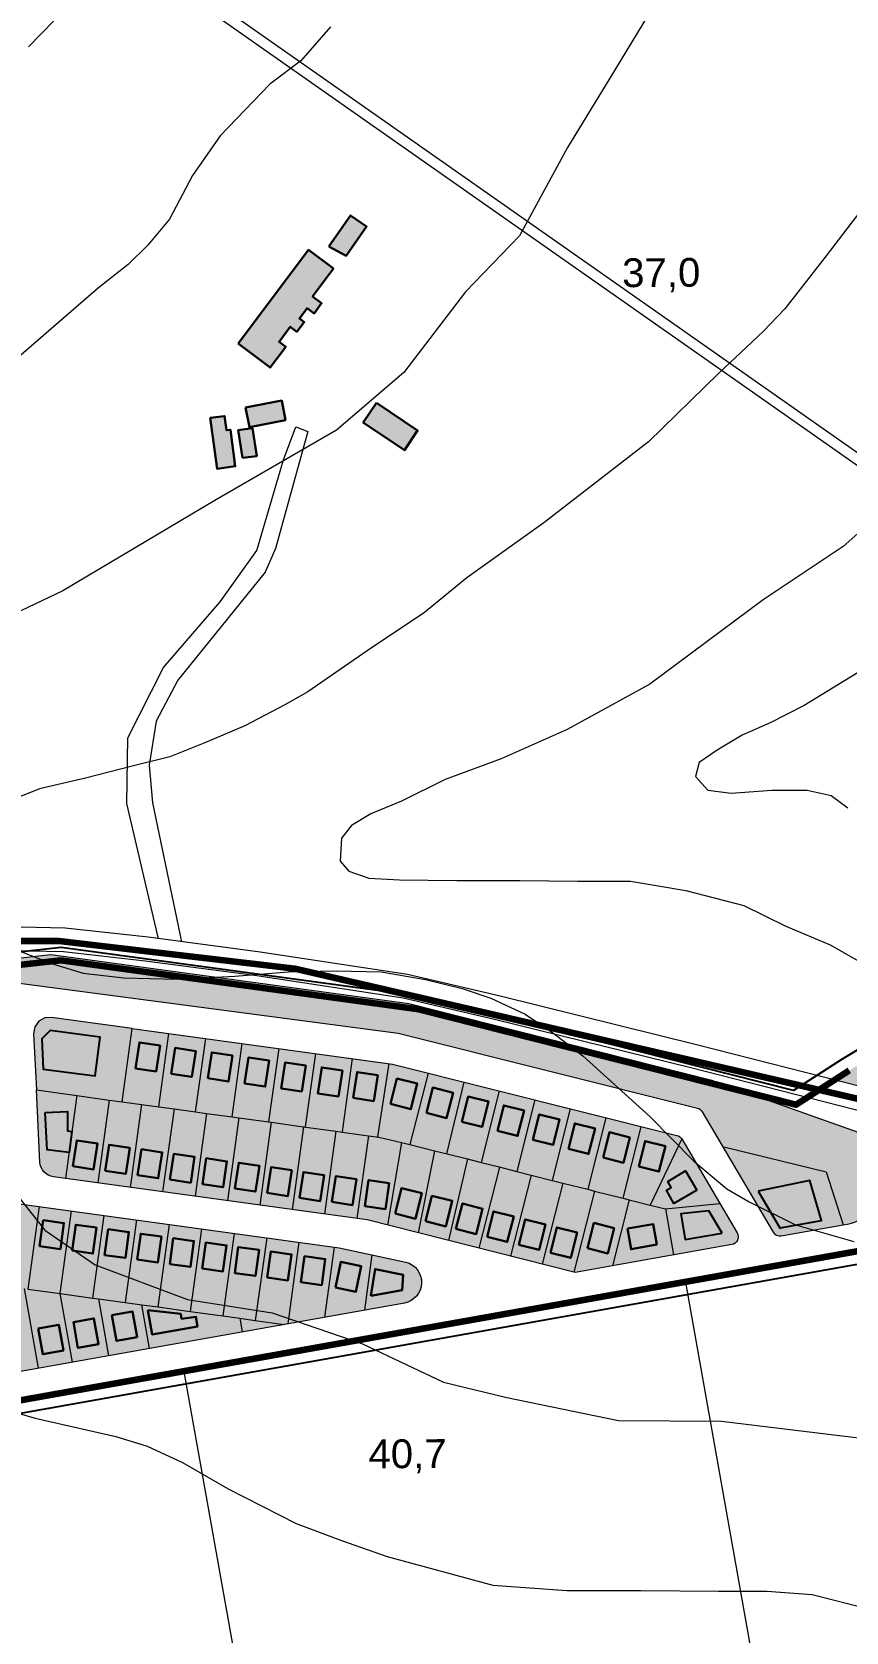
# Model space of a CAD drawing. Header units: metres. Extents: x 783184 to 1587399, y 282652 to 580595.
# Drawn here: x 786098 to 786409, y 289409 to 290021 of the extents above; entities that cross this region are included whole.
import ezdxf

# ---------------------------------------------------------------- set-up
doc = ezdxf.new("R2010")
doc.units = ezdxf.units.M
doc.header["$LTSCALE"] = 0.5
doc.linetypes.add('CACHE', pattern=[0.375, 0.25, -0.125])
for name, color, linetype in [('cladiri', 18, 'CONTINUOUS'), ('curbe  de nivelI', 7, 'CONTINUOUS'), ('drumuri extravilan', 7, 'CONTINUOUS'), ('institutii publice servicii', 20, 'CONTINUOUS'), ('Limita intravilan existent', 1, 'CONTINUOUS'), ('Limita intravilan propus', 5, 'CONTINUOUS'), ('locuinte si functiuni complementare', 51, 'CONTINUOUS'), ('proprietati extravilan', 7, 'CONTINUOUS'), ('spatii verzi', 90, 'CONTINUOUS'), ('strazi', 7, 'CONTINUOUS')]:
    doc.layers.add(name, color=color, linetype=linetype)
doc.layers.add('cote de nivel', color=1, linetype='CONTINUOUS', lineweight=211)
doc.layers.add('Limite proprietati', color=7, linetype='CONTINUOUS', lineweight=5)
doc.styles.add('arial', font='arial.ttf')

msp = doc.modelspace()

# ---------------------------------------------------------------- hatches: boundary and pattern name
at = {"layer": 'cladiri', "lineweight": 30}
h = msp.add_hatch(color=256, dxfattribs=at)
h.paths.add_polyline_path([(786173.98821, 289868.44395), (786172.50531, 289868.24475), (786171.77511, 289873.6808), (786166.29732, 289872.94499), (786168.90545, 289853.52864), (786175.86614, 289854.46365)])
h.paths.add_polyline_path([(786178.59391, 289857.66794), (786184.05214, 289858.39849), (786182.37789, 289869.11492), (786176.93829, 289868.26507)])
h.paths.add_polyline_path([(786179.79608, 289877.00583), (786181.22832, 289869.43535), (786195.04707, 289872.04968), (786193.61483, 289879.62016)])
h.paths.add_polyline_path([(786240.55706, 289860.61197), (786245.58193, 289868.1235), (786229.80327, 289878.6787), (786224.7784, 289871.16717)])
h.paths.add_polyline_path([(786176.97379, 289901.3696), (786189.16248, 289892.23276), (786195.1205, 289900.18085), (786192.57821, 289902.08659), (786196.86273, 289907.80222), (786199.41017, 289905.89263), (786202.20887, 289909.62615), (786200.37518, 289911.00071), (786203.29932, 289914.90156), (786205.95154, 289912.91342), (786208.85968, 289916.79293), (786205.38167, 289919.4001), (786213.37105, 289930.05807), (786203.8367, 289937.20517)])
h.paths.add_polyline_path([(786226.06421, 289946.1106), (786219.92941, 289950.42319), (786211.5701, 289938.53181), (786218.21962, 289934.95143)])
at = {"layer": 'cladiri', "linetype": 'ByBlock', "lineweight": 30}
h = msp.add_hatch(color=0, dxfattribs=at)
h.dxf.hatch_style = 1
h.paths.add_polyline_path([(786124.21091, 289636.18786), (786105.021, 289638.82108), (786101.84379, 289635.58278), (786102.41012, 289623.95608), (786122.33559, 289621.42496)])
h = msp.add_hatch(color=0, dxfattribs=at)
h.dxf.hatch_style = 1
h.paths.add_polyline_path([(786147.09215, 289632.99272), (786139.18209, 289634.18895), (786137.68679, 289624.30138), (786145.59685, 289623.10515)])
h = msp.add_hatch(color=0, dxfattribs=at)
h.dxf.hatch_style = 1
h.paths.add_polyline_path([(786160.72193, 289630.93149), (786152.81188, 289632.12773), (786151.31658, 289622.24015), (786159.22664, 289621.04392)])
h = msp.add_hatch(color=0, dxfattribs=at)
h.dxf.hatch_style = 1
h.paths.add_polyline_path([(786174.76003, 289629.17303), (786166.84997, 289630.36926), (786165.35468, 289620.48169), (786173.26474, 289619.28546)])
h = msp.add_hatch(color=0, dxfattribs=at)
h.dxf.hatch_style = 1
h.paths.add_polyline_path([(786188.77228, 289627.24371), (786180.86222, 289628.43994), (786179.36693, 289618.55237), (786187.27699, 289617.35614)])
h = msp.add_hatch(color=0, dxfattribs=at)
h.dxf.hatch_style = 1
h.paths.add_polyline_path([(786202.78743, 289625.33543), (786194.87737, 289626.53166), (786193.38208, 289616.64409), (786201.29214, 289615.44785)])
h = msp.add_hatch(color=0, dxfattribs=at)
h.dxf.hatch_style = 1
h.paths.add_polyline_path([(786216.80258, 289623.42714), (786208.89252, 289624.62338), (786207.39723, 289614.7358), (786215.30729, 289613.53957)])
h = msp.add_hatch(color=0, dxfattribs=at)
h.dxf.hatch_style = 1
h.paths.add_polyline_path([(786230.31105, 289621.67901), (786222.40099, 289622.87524), (786220.9057, 289612.98767), (786228.81576, 289611.79144)])
h = msp.add_hatch(color=0, dxfattribs=at)
h.dxf.hatch_style = 1
h.paths.add_polyline_path([(786245.42943, 289618.44578), (786237.67208, 289620.40115), (786235.22787, 289610.70446), (786242.98522, 289608.74909)])
h = msp.add_hatch(color=0, dxfattribs=at)
h.dxf.hatch_style = 1
h.paths.add_polyline_path([(786259.1006, 289614.99973), (786251.34324, 289616.9551), (786248.89903, 289607.25841), (786256.65638, 289605.30304)])
h = msp.add_hatch(color=0, dxfattribs=at)
h.dxf.hatch_style = 1
h.paths.add_polyline_path([(786272.67581, 289611.57788), (786264.91846, 289613.53324), (786262.47425, 289603.83655), (786270.2316, 289601.88118)])
at = {"layer": 'cladiri'}
for points in [[(786103.10996, 289607.40069), (786111.73978, 289607.82105), (786111.73978, 289600.38191), (786113.39036, 289600.15464), (786112.28831, 289592.15067), (786103.91314, 289593.09941)], [(786352.34004, 289577.68602), (786343.5395, 289572.65784), (786340.67298, 289577.67496), (786342.54668, 289578.7455), (786341.20732, 289581.08971), (786347.98317, 289585.08153)], [(786361.97168, 289561.33692), (786356.96402, 289569.8371), (786346.15749, 289568.64604), (786347.90624, 289558.8309)]]:
    msp.add_hatch(color=0, dxfattribs=at).paths.add_polyline_path(points)
at = {"layer": 'cladiri', "linetype": 'ByBlock', "lineweight": 30}
h = msp.add_hatch(color=0, dxfattribs=at)
h.dxf.hatch_style = 1
h.paths.add_polyline_path([(786286.25103, 289608.15602), (786278.49368, 289610.11139), (786276.04947, 289600.41469), (786283.80682, 289598.45932)])
h = msp.add_hatch(color=0, dxfattribs=at)
h.dxf.hatch_style = 1
h.paths.add_polyline_path([(786299.82625, 289604.73416), (786292.0689, 289606.68953), (786289.62469, 289596.99284), (786297.38204, 289595.03747)])
h = msp.add_hatch(color=0, dxfattribs=at)
h.dxf.hatch_style = 1
h.paths.add_polyline_path([(786313.40147, 289601.3123), (786305.64412, 289603.26767), (786303.19991, 289593.57098), (786310.95726, 289591.61561)])
h = msp.add_hatch(color=0, dxfattribs=at)
h.dxf.hatch_style = 1
h.paths.add_polyline_path([(786326.6894, 289597.91298), (786318.93204, 289599.86835), (786316.48783, 289590.17166), (786324.24519, 289588.21629)])
h = msp.add_hatch(color=0, dxfattribs=at)
h.dxf.hatch_style = 1
h.paths.add_polyline_path([(786123.14345, 289595.57126), (786115.23339, 289596.76749), (786113.7381, 289586.87992), (786121.64816, 289585.68368)])
h = msp.add_hatch(color=0, dxfattribs=at)
h.dxf.hatch_style = 1
h.paths.add_polyline_path([(786135.52593, 289593.8612), (786127.61587, 289595.05743), (786126.12058, 289585.16986), (786134.03064, 289583.97363)])
h = msp.add_hatch(color=0, dxfattribs=at)
h.dxf.hatch_style = 1
h.paths.add_polyline_path([(786147.9091, 289592.15619), (786139.99904, 289593.35242), (786138.50375, 289583.46485), (786146.41381, 289582.26861)])
h = msp.add_hatch(color=0, dxfattribs=at)
h.dxf.hatch_style = 1
h.paths.add_polyline_path([(786340.29323, 289594.53379), (786332.53588, 289596.48916), (786330.09166, 289586.79246), (786337.84902, 289584.83709)])
h = msp.add_hatch(color=0, dxfattribs=at)
h.dxf.hatch_style = 1
h.paths.add_polyline_path([(786160.29267, 289590.45405), (786152.38261, 289591.65029), (786150.88732, 289581.76271), (786158.79737, 289580.56648)])
h = msp.add_hatch(color=0, dxfattribs=at)
h.dxf.hatch_style = 1
h.paths.add_polyline_path([(786172.67544, 289588.74616), (786164.76538, 289589.94239), (786163.27009, 289580.05482), (786171.18015, 289578.85858)])
h = msp.add_hatch(color=0, dxfattribs=at)
h.dxf.hatch_style = 1
h.paths.add_polyline_path([(786185.05881, 289587.04258), (786177.14875, 289588.23882), (786175.65346, 289578.35124), (786183.56352, 289577.15501)])
h = msp.add_hatch(color=0, dxfattribs=at)
h.dxf.hatch_style = 1
h.paths.add_polyline_path([(786197.44178, 289585.33613), (786189.53172, 289586.53236), (786188.03643, 289576.64479), (786195.94649, 289575.44855)])
h = msp.add_hatch(color=0, dxfattribs=at)
h.dxf.hatch_style = 1
h.paths.add_polyline_path([(786209.80172, 289583.46694), (786201.89166, 289584.66317), (786200.39637, 289574.7756), (786208.30643, 289573.57937)])
h = msp.add_hatch(color=0, dxfattribs=at)
h.dxf.hatch_style = 1
h.paths.add_polyline_path([(786222.20803, 289581.92538), (786214.29797, 289583.12161), (786212.80268, 289573.23404), (786220.71273, 289572.0378)])
h = msp.add_hatch(color=0, dxfattribs=at)
h.dxf.hatch_style = 1
h.paths.add_polyline_path([(786234.73741, 289580.36195), (786226.82735, 289581.55818), (786225.33206, 289571.67061), (786233.24211, 289570.47437)])
at = {"layer": 'cladiri'}
h = msp.add_hatch(color=0, dxfattribs=at)
edge = h.paths.add_edge_path()
edge.add_line((786375.78529, 289577.29116), (786384.04599, 289563.26915))
edge.add_arc((786384.11365, 289563.31635), 0.0825, 214.89611606, 318.22431832)
edge.add_line((786384.17518, 289563.26139), (786399.95703, 289566.07322))
edge.add_line((786399.95703, 289566.07322), (786395.50374, 289581.3884))
edge.add_line((786395.50374, 289581.3884), (786375.78529, 289577.29116))
at = {"layer": 'cladiri', "linetype": 'ByBlock', "lineweight": 30}
h = msp.add_hatch(color=0, dxfattribs=at)
h.dxf.hatch_style = 1
h.paths.add_polyline_path([(786247.15064, 289576.51644), (786239.39328, 289578.47181), (786236.94907, 289568.77511), (786244.70643, 289566.81974)])
h = msp.add_hatch(color=0, dxfattribs=at)
h.dxf.hatch_style = 1
h.paths.add_polyline_path([(786258.78671, 289573.58341), (786251.02936, 289575.53878), (786248.58515, 289565.84208), (786256.3425, 289563.88671)])
h = msp.add_hatch(color=0, dxfattribs=at)
h.dxf.hatch_style = 1
h.paths.add_polyline_path([(786270.42285, 289570.65079), (786262.6655, 289572.60616), (786260.22129, 289562.90947), (786267.97864, 289560.9541)])
h = msp.add_hatch(color=0, dxfattribs=at)
h.dxf.hatch_style = 1
h.paths.add_polyline_path([(786282.30137, 289567.65688), (786274.54401, 289569.61225), (786272.0998, 289559.91556), (786279.85715, 289557.96019)])
h = msp.add_hatch(color=0, dxfattribs=at)
h.dxf.hatch_style = 1
h.paths.add_polyline_path([(786110.32845, 289565.12678), (786102.40311, 289566.21718), (786101.04011, 289556.31051), (786108.96545, 289555.2201)])
h = msp.add_hatch(color=0, dxfattribs=at)
h.dxf.hatch_style = 1
h.paths.add_polyline_path([(786122.76057, 289563.41631), (786114.83523, 289564.50672), (786113.47222, 289554.60004), (786121.39756, 289553.50964)])
h = msp.add_hatch(color=0, dxfattribs=at)
h.dxf.hatch_style = 1
h.paths.add_polyline_path([(786135.1929, 289561.70177), (786127.26756, 289562.79217), (786125.90455, 289552.8855), (786133.82989, 289551.79509)])
h = msp.add_hatch(color=0, dxfattribs=at)
h.dxf.hatch_style = 1
h.paths.add_polyline_path([(786294.42223, 289564.60162), (786286.66488, 289566.55699), (786284.22066, 289556.86029), (786291.97802, 289554.90492)])
h = msp.add_hatch(color=0, dxfattribs=at)
h.dxf.hatch_style = 1
h.paths.add_polyline_path([(786306.54309, 289561.54635), (786298.78574, 289563.50172), (786296.34153, 289553.80503), (786304.09888, 289551.84966)])
h = msp.add_hatch(color=0, dxfattribs=at)
h.dxf.hatch_style = 1
h.paths.add_polyline_path([(786320.71522, 289563.24752), (786312.95787, 289565.20289), (786310.51366, 289555.5062), (786318.27101, 289553.55083)])
h = msp.add_hatch(color=0, dxfattribs=at)
h.dxf.hatch_style = 1
h.paths.add_polyline_path([(786335.60785, 289564.7657), (786325.76289, 289563.01163), (786327.16614, 289555.13566), (786337.0111, 289556.88973)])
h = msp.add_hatch(color=0, dxfattribs=at)
h.dxf.hatch_style = 1
h.paths.add_polyline_path([(786147.62632, 289559.99517), (786139.70098, 289561.08558), (786138.33798, 289551.1789), (786146.26332, 289550.0885)])
h = msp.add_hatch(color=0, dxfattribs=at)
h.dxf.hatch_style = 1
h.paths.add_polyline_path([(786160.0581, 289558.27665), (786152.13276, 289559.36705), (786150.76976, 289549.46038), (786158.6951, 289548.36998)])
h = msp.add_hatch(color=0, dxfattribs=at)
h.dxf.hatch_style = 1
h.paths.add_polyline_path([(786172.49208, 289556.57403), (786164.56674, 289557.66444), (786163.20373, 289547.75776), (786171.12907, 289546.66736)])
h = msp.add_hatch(color=0, dxfattribs=at)
h.dxf.hatch_style = 1
h.paths.add_polyline_path([(786184.92331, 289554.85153), (786176.99797, 289555.94194), (786175.63497, 289546.03526), (786183.56031, 289544.94486)])
h = msp.add_hatch(color=0, dxfattribs=at)
h.dxf.hatch_style = 1
h.paths.add_polyline_path([(786197.35783, 289553.15289), (786189.43249, 289554.2433), (786188.06949, 289544.33662), (786195.99483, 289543.24622)])
h = msp.add_hatch(color=0, dxfattribs=at)
h.dxf.hatch_style = 1
h.paths.add_polyline_path([(786210.25417, 289551.36228), (786202.32883, 289552.45268), (786200.96583, 289542.546), (786208.89117, 289541.4556)])
h = msp.add_hatch(color=0, dxfattribs=at)
h.dxf.hatch_style = 1
h.paths.add_polyline_path([(786224.01777, 289548.66804), (786216.18678, 289550.30376), (786214.14214, 289540.51502), (786221.97313, 289538.8793)])
h = msp.add_hatch(color=0, dxfattribs=at)
h.dxf.hatch_style = 1
h.paths.add_polyline_path([(786240.02105, 289545.32533), (786229.31962, 289547.56061), (786227.7136, 289537.38814), (786239.61747, 289539.50796)])
h = msp.add_hatch(color=0, dxfattribs=at)
h.dxf.hatch_style = 1
h.paths.add_polyline_path([(786136.57483, 289531.31599), (786128.69885, 289529.9128), (786130.45284, 289520.06783), (786138.32882, 289521.47102)])
h = msp.add_hatch(color=0, dxfattribs=at)
h.dxf.hatch_style = 1
h.paths.add_polyline_path([(786160.76641, 289529.3441), (786155.33058, 289528.54433), (786154.99007, 289530.41555), (786142.46066, 289531.84448), (786144.3114, 289522.53606), (786161.43573, 289525.58552)])
h = msp.add_hatch(color=0, dxfattribs=at)
h.dxf.hatch_style = 1
h.paths.add_polyline_path([(786108.36735, 289526.29998), (786100.49137, 289524.89678), (786102.24536, 289515.05181), (786110.12134, 289516.455)])
h = msp.add_hatch(color=0, dxfattribs=at)
h.dxf.hatch_style = 1
h.paths.add_polyline_path([(786121.80739, 289528.6849), (786113.93141, 289527.28171), (786115.6854, 289517.43673), (786123.56138, 289518.83992)])
at = {"layer": 'institutii publice servicii', "linetype": 'ByBlock', "lineweight": 30}
msp.add_hatch(color=1, dxfattribs=at).paths.add_polyline_path([(786136.48417, 289639.5506), (786105.55255, 289643.795), (786103.01993, 289643.59979), (786100.68429, 289642.27523), (786099.18846, 289640.13734), (786098.7422, 289637.55639), (786099.79239, 289616.03516), (786115.28496, 289613.9011), (786127.66612, 289612.19508), (786132.6365, 289611.51022)])
at = {"layer": 'institutii publice servicii', "linetype": 'ByBlock', "lineweight": 5}
msp.add_hatch(color=1, dxfattribs=at).paths.add_polyline_path([(786401.73073, 289584.70883), (786362.19179, 289594.45497), (786381.4776, 289561.71853, 0.313376024), (786384.58862, 289560.28781), (786408.26202, 289564.50566)])
at = {"layer": 'locuinte si functiuni complementare', "lineweight": 30}
h = msp.add_hatch(color=256, dxfattribs=at)
h.paths.add_polyline_path([(786940.97, 289879.88), (786942.41759, 289880.63534), (786931.03727, 289902.44551), (786445.49482, 289609.47033), (786476.86127, 289601.45372), (786482.65, 289604.92)])
h.paths.add_polyline_path([(786927.89431, 289908.46894), (786917.79924, 289927.81597), (786699.87, 289797.08), (786410.56, 289623.51), (786404.86903, 289619.85343), (786436.27468, 289611.8268)])
at = {"layer": 'locuinte si functiuni complementare', "linetype": 'ByBlock', "lineweight": 30}
msp.add_hatch(color=51, dxfattribs=at).paths.add_polyline_path([(786235.89979, 289625.90891), (786136.48417, 289639.5506), (786132.6365, 289611.51022), (786127.66612, 289612.19508), (786115.28496, 289613.9011), (786099.79239, 289616.03516), (786101.13399, 289588.49241, 0.360852221), (786106.30813, 289582.84045), (786226.22222, 289566.3226), (786305.8315, 289546.25576), (786365.68177, 289556.9192, 0.52279314), (786367.74035, 289561.39545), (786346.5912, 289597.2948, 0.200961364), (786344.73446, 289598.68235)])
at = {"layer": 'locuinte si functiuni complementare', "linetype": 'ByBlock', "lineweight": 5}
h = msp.add_hatch(color=51, dxfattribs=at)
h.paths.add_polyline_path([(786241.04337, 289550.2197), (786215.61224, 289555.67078), (786090.52008, 289572.9019), (785985.0103, 289554.10337), (785990.63219, 289522.59856), (785996.40322, 289523.62838), (786002.92904, 289524.79468), (786008.70824, 289525.82755), (786015.23406, 289526.99386), (786021.0164, 289528.00912), (786027.54285, 289529.17193), (786033.31973, 289530.21776), (786039.84588, 289531.38232), (786045.62534, 289532.41364), (786052.15431, 289533.56238), (786057.93405, 289534.59215), (786064.46051, 289535.75496), (786070.23656, 289536.80539), (786076.76671, 289537.94754), (786082.54644, 289538.97731), (786089.07292, 289540.14012), (786091.61673, 289540.59335), (786095.0898, 289540.11494), (786096.48465, 289539.92281), (786108.937, 289538.20753), (786121.34986, 289536.49769), (786123.51525, 289536.19941), (786133.78246, 289534.78513), (786140.17612, 289533.90442), (786146.21507, 289533.07257), (786158.64767, 289531.36001), (786171.08027, 289529.64746), (786177.57385, 289528.75298), (786183.51288, 289527.9349), (786194.58415, 289526.40986), (786240.49417, 289534.58542, 0.808190831)])
h.paths.add_polyline_path([(786194.58415, 289526.40986), (786183.51288, 289527.9349), (786177.57385, 289528.75298), (786171.08027, 289529.64746), (786158.64767, 289531.36001), (786146.21507, 289533.07257), (786140.17612, 289533.90442), (786133.78246, 289534.78513), (786123.51525, 289536.19941), (786121.34986, 289536.49769), (786108.937, 289538.20753), (786096.48465, 289539.92281), (786095.0898, 289540.11494), (786091.61673, 289540.59335), (786089.07292, 289540.14012), (786082.54644, 289538.97731), (786076.76671, 289537.94754), (786070.23656, 289536.80539), (786064.46051, 289535.75496), (786057.93405, 289534.59215), (786052.15431, 289533.56238), (786045.62534, 289532.41364), (786039.84588, 289531.38232), (786033.31973, 289530.21776), (786027.54285, 289529.17193), (786021.0164, 289528.00912), (786015.23406, 289526.99386), (786008.70824, 289525.82755), (786002.92904, 289524.79468), (785996.40322, 289523.62838), (785990.62374, 289522.59706), (785984.09729, 289521.43425), (785971.79168, 289519.23837), (785959.79321, 289517.0973), (785964.8705, 289488.55078, 0.414177663), (785968.34912, 289486.1224)])
at = {"layer": 'spatii verzi', "linetype": 'ByBlock', "lineweight": 30}
h = msp.add_hatch(color=3, dxfattribs=at)
h.paths.add_polyline_path([(786092.33315, 289657.01822), (786238.17754, 289637.68718), (786352.52831, 289609.09352, -0.20098885), (786354.38536, 289607.70589), (786362.19179, 289594.45497), (786401.73073, 289584.70883), (786408.26202, 289564.50566, 0.814766821), (786411.5704, 289600.64259), (786358.03693, 289619.65098), (786242.26587, 289648.90601), (786105.37587, 289667.75601), (785923.18587, 289647.58601), (785850.11569, 289633.53384), (785730.2339, 289610.4793), (785590.1126, 289582.70689), (785543.31797, 289569.39109, 0.472528953), (785536.46058, 289547.7583), (785551.51961, 289524.99651, 0.446588527), (785560.36009, 289523.69395), (785631.90481, 289583.19343), (785661.50601, 289589.11561), (785871.86052, 289629.56901, -0.106668561), (785874.39112, 289629.51196), (785895.40102, 289624.48, 0.103207139), (785897.85083, 289624.40798), (786028.98863, 289647.76962)])
h.paths.add_polyline_path([(785967.37275, 289646.44122), (785889.20476, 289632.51414), (785883.22719, 289633.79159), (785924.08396, 289641.64878)], flags=16)
h.paths.add_polyline_path([(786438.08733, 289571.37166, -0.60346488), (786434.82658, 289575.56055), (786434.84444, 289575.60005), (786436.1394, 289581.74647), (786435.49507, 289588.29223), (786433.87641, 289593.95323, -0.57826152), (786437.49672, 289597.68632), (786467.77425, 289590.02513), (786474.80514, 289588.40385, -0.492983287), (786476.78099, 289584.07422), (786475.74944, 289582.13048), (786471.94003, 289580.13206), (786458.5386, 289575.02089)])

# ---------------------------------------------------------------- linework, layer by layer
at = {"layer": 'cladiri', "lineweight": 30}
for points in [[(786211.5701, 289938.53181), (786219.92941, 289950.42319), (786226.06421, 289946.1106), (786218.21962, 289934.95143), (786211.5701, 289938.53181)], [(786176.97379, 289901.3696), (786203.8367, 289937.20517), (786213.37105, 289930.05807), (786205.38167, 289919.4001), (786208.85968, 289916.79293), (786205.95154, 289912.91342), (786203.29932, 289914.90156), (786200.37518, 289911.00071), (786202.20887, 289909.62615), (786199.41017, 289905.89263), (786196.86273, 289907.80222), (786192.57821, 289902.08659), (786195.1205, 289900.18085), (786189.16248, 289892.23276), (786176.97379, 289901.3696)], [(786179.79608, 289877.00583), (786193.61483, 289879.62016), (786195.04707, 289872.04968), (786181.22832, 289869.43535), (786179.79608, 289877.00583)], [(786166.29732, 289872.94499), (786168.90545, 289853.52864), (786175.86614, 289854.46365), (786173.98821, 289868.44395), (786172.50531, 289868.24475), (786171.77511, 289873.6808), (786166.29732, 289872.94499)], [(786229.80327, 289878.6787), (786245.58193, 289868.1235), (786240.55706, 289860.61197), (786224.7784, 289871.16717), (786229.80327, 289878.6787)]]:
    msp.add_lwpolyline(points, dxfattribs=at)
msp.add_lwpolyline([(786178.59391, 289857.66794), (786176.93829, 289868.26507), (786182.37789, 289869.11492), (786184.05214, 289858.39849), (786178.59391, 289857.66794)], close=True, dxfattribs=at)
at = {"layer": 'cladiri', "color": 0}
for points in [[(786105.021, 289638.82108), (786101.84379, 289635.58278), (786102.41012, 289623.95608), (786122.33559, 289621.42496), (786124.21091, 289636.18786)], [(786352.34004, 289577.68602), (786343.5395, 289572.65784), (786340.67298, 289577.67496), (786342.54668, 289578.7455), (786341.20732, 289581.08971), (786347.98317, 289585.08153)], [(786361.97168, 289561.33692), (786356.96402, 289569.8371), (786346.15749, 289568.64604), (786347.90624, 289558.8309)]]:
    msp.add_lwpolyline(points, close=True, dxfattribs=at)
at = {"layer": 'cladiri', "color": 0, "linetype": 'ByBlock', "lineweight": 30}
for points in [[(786137.68679, 289624.30138), (786139.18209, 289634.18895), (786147.09215, 289632.99272), (786145.59685, 289623.10515), (786137.68679, 289624.30138)], [(786151.31658, 289622.24015), (786152.81188, 289632.12773), (786160.72193, 289630.93149), (786159.22664, 289621.04392), (786151.31658, 289622.24015)], [(786165.35468, 289620.48169), (786166.84997, 289630.36926), (786174.76003, 289629.17303), (786173.26474, 289619.28546), (786165.35468, 289620.48169)], [(786179.36693, 289618.55237), (786180.86222, 289628.43994), (786188.77228, 289627.24371), (786187.27699, 289617.35614), (786179.36693, 289618.55237)], [(786193.38208, 289616.64409), (786194.87737, 289626.53166), (786202.78743, 289625.33543), (786201.29214, 289615.44785), (786193.38208, 289616.64409)], [(786207.39723, 289614.7358), (786208.89252, 289624.62338), (786216.80258, 289623.42714), (786215.30729, 289613.53957), (786207.39723, 289614.7358)], [(786220.9057, 289612.98767), (786222.40099, 289622.87524), (786230.31105, 289621.67901), (786228.81576, 289611.79144), (786220.9057, 289612.98767)], [(786235.22787, 289610.70446), (786237.67208, 289620.40115), (786245.42943, 289618.44578), (786242.98522, 289608.74909), (786235.22787, 289610.70446)], [(786248.89903, 289607.25841), (786251.34324, 289616.9551), (786259.1006, 289614.99973), (786256.65638, 289605.30304), (786248.89903, 289607.25841)], [(786262.47425, 289603.83655), (786264.91846, 289613.53324), (786272.67581, 289611.57788), (786270.2316, 289601.88118), (786262.47425, 289603.83655)], [(786276.04947, 289600.41469), (786278.49368, 289610.11139), (786286.25103, 289608.15602), (786283.80682, 289598.45932), (786276.04947, 289600.41469)], [(786289.62469, 289596.99284), (786292.0689, 289606.68953), (786299.82625, 289604.73416), (786297.38204, 289595.03747), (786289.62469, 289596.99284)], [(786303.19991, 289593.57098), (786305.64412, 289603.26767), (786313.40147, 289601.3123), (786310.95726, 289591.61561), (786303.19991, 289593.57098)], [(786316.48783, 289590.17166), (786318.93204, 289599.86835), (786326.6894, 289597.91298), (786324.24519, 289588.21629), (786316.48783, 289590.17166)], [(786113.7381, 289586.87992), (786115.23339, 289596.76749), (786123.14345, 289595.57126), (786121.64816, 289585.68368), (786113.7381, 289586.87992)], [(786126.12058, 289585.16986), (786127.61587, 289595.05743), (786135.52593, 289593.8612), (786134.03064, 289583.97363), (786126.12058, 289585.16986)], [(786138.50375, 289583.46485), (786139.99904, 289593.35242), (786147.9091, 289592.15619), (786146.41381, 289582.26861), (786138.50375, 289583.46485)], [(786330.09166, 289586.79246), (786332.53588, 289596.48916), (786340.29323, 289594.53379), (786337.84902, 289584.83709), (786330.09166, 289586.79246)], [(786150.88732, 289581.76271), (786152.38261, 289591.65029), (786160.29267, 289590.45405), (786158.79737, 289580.56648), (786150.88732, 289581.76271)], [(786163.27009, 289580.05482), (786164.76538, 289589.94239), (786172.67544, 289588.74616), (786171.18015, 289578.85858), (786163.27009, 289580.05482)], [(786175.65346, 289578.35124), (786177.14875, 289588.23882), (786185.05881, 289587.04258), (786183.56352, 289577.15501), (786175.65346, 289578.35124)], [(786188.03643, 289576.64479), (786189.53172, 289586.53236), (786197.44178, 289585.33613), (786195.94649, 289575.44855), (786188.03643, 289576.64479)], [(786200.39637, 289574.7756), (786201.89166, 289584.66317), (786209.80172, 289583.46694), (786208.30643, 289573.57937), (786200.39637, 289574.7756)], [(786212.80268, 289573.23404), (786214.29797, 289583.12161), (786222.20803, 289581.92538), (786220.71273, 289572.0378), (786212.80268, 289573.23404)], [(786225.33206, 289571.67061), (786226.82735, 289581.55818), (786234.73741, 289580.36195), (786233.24211, 289570.47437), (786225.33206, 289571.67061)], [(786236.94907, 289568.77511), (786239.39328, 289578.47181), (786247.15064, 289576.51644), (786244.70643, 289566.81974), (786236.94907, 289568.77511)], [(786248.58515, 289565.84208), (786251.02936, 289575.53878), (786258.78671, 289573.58341), (786256.3425, 289563.88671), (786248.58515, 289565.84208)], [(786260.22129, 289562.90947), (786262.6655, 289572.60616), (786270.42285, 289570.65079), (786267.97864, 289560.9541), (786260.22129, 289562.90947)], [(786272.0998, 289559.91556), (786274.54401, 289569.61225), (786282.30137, 289567.65688), (786279.85715, 289557.96019), (786272.0998, 289559.91556)], [(786101.04011, 289556.31051), (786102.40311, 289566.21718), (786110.32845, 289565.12678), (786108.96545, 289555.2201), (786101.04011, 289556.31051)], [(786113.47222, 289554.60004), (786114.83523, 289564.50672), (786122.76057, 289563.41631), (786121.39756, 289553.50964), (786113.47222, 289554.60004)], [(786125.90455, 289552.8855), (786127.26756, 289562.79217), (786135.1929, 289561.70177), (786133.82989, 289551.79509), (786125.90455, 289552.8855)], [(786284.22066, 289556.86029), (786286.66488, 289566.55699), (786294.42223, 289564.60162), (786291.97802, 289554.90492), (786284.22066, 289556.86029)], [(786296.34153, 289553.80503), (786298.78574, 289563.50172), (786306.54309, 289561.54635), (786304.09888, 289551.84966), (786296.34153, 289553.80503)], [(786310.51366, 289555.5062), (786312.95787, 289565.20289), (786320.71522, 289563.24752), (786318.27101, 289553.55083), (786310.51366, 289555.5062)], [(786325.76289, 289563.01163), (786335.60785, 289564.7657), (786337.0111, 289556.88973), (786327.16614, 289555.13566), (786325.76289, 289563.01163)], [(786138.33798, 289551.1789), (786139.70098, 289561.08558), (786147.62632, 289559.99517), (786146.26332, 289550.0885), (786138.33798, 289551.1789)], [(786150.76976, 289549.46038), (786152.13276, 289559.36705), (786160.0581, 289558.27665), (786158.6951, 289548.36998), (786150.76976, 289549.46038)], [(786163.20373, 289547.75776), (786164.56674, 289557.66444), (786172.49208, 289556.57403), (786171.12907, 289546.66736), (786163.20373, 289547.75776)], [(786175.63497, 289546.03526), (786176.99797, 289555.94194), (786184.92331, 289554.85153), (786183.56031, 289544.94486), (786175.63497, 289546.03526)], [(786188.06949, 289544.33662), (786189.43249, 289554.2433), (786197.35783, 289553.15289), (786195.99483, 289543.24622), (786188.06949, 289544.33662)], [(786200.96583, 289542.546), (786202.32883, 289552.45268), (786210.25417, 289551.36228), (786208.89117, 289541.4556), (786200.96583, 289542.546)], [(786214.14214, 289540.51502), (786216.18678, 289550.30376), (786224.01777, 289548.66804), (786221.97313, 289538.8793), (786214.14214, 289540.51502)], [(786227.7136, 289537.38814), (786229.31962, 289547.56061), (786240.02105, 289545.32533), (786239.61747, 289539.50796), (786227.7136, 289537.38814)], [(786128.69885, 289529.9128), (786136.57483, 289531.31599), (786138.32882, 289521.47102), (786130.45284, 289520.06783), (786128.69885, 289529.9128)], [(786142.46066, 289531.84448), (786144.12422, 289522.50272), (786161.43573, 289525.58552), (786160.76641, 289529.3441), (786155.33058, 289528.54433), (786154.99007, 289530.41555), (786142.46066, 289531.84448)], [(786100.49137, 289524.89678), (786108.36735, 289526.29998), (786110.12134, 289516.455), (786102.24536, 289515.05181), (786100.49137, 289524.89678)], [(786113.93141, 289527.28171), (786121.80739, 289528.6849), (786123.56138, 289518.83992), (786115.6854, 289517.43673), (786113.93141, 289527.28171)]]:
    msp.add_lwpolyline(points, dxfattribs=at)
at = {"layer": 'cladiri', "color": 0, "elevation": 38}
msp.add_lwpolyline([(786103.10996, 289607.40069), (786111.73978, 289607.82105), (786111.73978, 289600.38191), (786113.39036, 289600.15464), (786112.28831, 289592.15067), (786103.91314, 289593.09941)], close=True, dxfattribs=at)
at = {"layer": 'cladiri', "color": 0}
msp.add_lwpolyline([(786375.78529, 289577.29116), (786384.04599, 289563.26915, 0.484109188), (786384.17518, 289563.26139), (786399.95703, 289566.07322), (786395.50374, 289581.3884)], format="xyb", close=True, dxfattribs=at)
at = {"layer": 'curbe  de nivelI', "color": 21, "lineweight": 5}
for points in [[(786336.01057, 290030.82364), (786319.08273, 290002.8707), (786302.89092, 289976.389), (786284.49108, 289942.55123), (786263.88329, 289921.21876), (786240.33157, 289890.32342), (786214.57183, 289868.25533), (786168.06483, 289841.43134), (786109.92146, 289806.85799), (786065.02592, 289785.52548)], [(786111.56925, 290030.02409), (786096.77874, 290014.79343)], [(786212.22887, 290022.55447), (786200.87905, 290009.5563), (786189.0563, 290000.57577), (786170.1057, 289980.81217), (786159.46523, 289965.68705), (786150.7164, 289948.90761), (786142.44044, 289938.98175), (786134.8739, 289931.65551), (786123.52408, 289922.67499), (786057.5203, 289865.65123), (786047.53927, 289860.45554), (786015.22407, 289848.5598), (785990.89524, 289841.70145), (785967.39812, 289836.2979), (785942.02962, 289831.10218), (785906.56147, 289822.11467), (785860.81491, 289808.19011), (785819.22714, 289790.52467), (785783.04578, 289776.18448), (785757.32212, 289765.50407), (785716.15018, 289750.54039), (785692.86107, 289743.47422), (785676.22598, 289741.1881)], [(786417.63461, 289955.60649), (786401.79932, 289934.93168), (786385.96403, 289914.68462), (786377.68974, 289905.98697), (786360.75375, 289890.04735), (786333.79094, 289863.81175), (786293.84607, 289832.87082), (786264.42626, 289811.83073), (786248.16299, 289798.57034), (786226.33593, 289783.88411), (786203.60831, 289768.27968), (786194.76336, 289763.28923), (786179.49867, 289755.30447), (786163.52076, 289748.46041), (786150.76588, 289743.41891), (786136.92781, 289739.99685), (786118.52464, 289735.29157), (786100.97743, 289731.15658), (786086.67029, 289725.41653)], [(786438.94884, 289851.08797), (786408.30857, 289823.86657), (786377.66831, 289803.45052), (786334.33176, 289771.16142), (786302.72859, 289753.89918), (786277.49526, 289742.6361), (786256.1515, 289734.70478), (786239.45959, 289726.49998), (786227.69317, 289721.57712), (786220.30492, 289717.20121), (786216.474, 289712.27836), (786215.92669, 289703.52657), (786219.21034, 289699.69764), (786226.87223, 289696.9627), (786238.63865, 289696.41572), (786260.52973, 289696.14223), (786284.60983, 289696.14223), (786306.77453, 289695.86874), (786327.02372, 289695.86874), (786348.09385, 289692.31334), (786370.2585, 289686.56998), (786386.40314, 289678.63866), (786403.36868, 289671.52785), (786418.69244, 289662.77606)], [(786415.72779, 289776.64701), (786393.34615, 289762.98965), (786380.32378, 289756.35164), (786369.72196, 289751.6422), (786360.0625, 289745.99089), (786353.2302, 289741.28146), (786351.81662, 289735.86562), (786356.52856, 289730.68524), (786365.48123, 289729.50786), (786381.03057, 289730.68524), (786394.45954, 289730.68524), (786403.64778, 289728.56598), (786410.00888, 289723.85654)], [(786092.15529, 289669.63579), (786105.5237, 289664.44709), (786117.6498, 289660.73986), (786133.19979, 289658.88626), (786153.31488, 289658.45851), (786175.71254, 289659.59918), (786196.25566, 289661.16761), (786214.37353, 289661.59536), (786231.58971, 289661.15404), (786248.56626, 289658.30235), (786262.54701, 289654.88033), (786273.53185, 289651.1731), (786286.65659, 289645.04197), (786297.64143, 289637.62754), (786308.76895, 289629.07244), (786334.36118, 289605.91843), (786351.05243, 289588.95081), (786363.74919, 289578.25694), (786372.30883, 289573.26649), (786389.99866, 289564.42622), (786412.32629, 289558.10808)], [(786085.42565, 289584.50264), (786103.08946, 289562.43455), (786122.22526, 289549.1937), (786157.55293, 289535.95285), (786189.93655, 289530.80362), (786224.5282, 289519.03395), (786255.43989, 289504.32189), (786279.72763, 289498.43707), (786322.41516, 289489.60982), (786361.78859, 289489.38865), (786416.252, 289482.76825)], [(786075.06441, 289497.5578), (786099.33929, 289490.60926), (786130.11426, 289483.54306), (786142.17468, 289479.80213), (786155.69071, 289473.56728), (786173.15759, 289463.5915), (786199.14993, 289450.29044), (786216.40886, 289443.84776), (786233.87574, 289437.61287), (786274.33124, 289426.72915), (786302.61092, 289424.65085), (786330.8906, 289424.65085), (786360.62584, 289424.44304), (786379.13238, 289424.44304), (786396.39131, 289423.19605), (786418.43281, 289417.58469)]]:
    msp.add_lwpolyline(points, dxfattribs=at)
at = {"layer": 'drumuri extravilan', "color": 30, "lineweight": 140}
msp.add_lwpolyline([(785520.95404, 289574.94165), (785762.76851, 289622.70724), (785978.72646, 289663.61211), (786005.79013, 289667.50226), (786057.38912, 289673.07698), (786108.36489, 289673.07698), (786198.63933, 289662.51823), (786432.34341, 289608.40375), (786569.96995, 289573.98309), (786762.41798, 289524.7635), (786838.57654, 289511.59727), (786874.05377, 289513.05983), (786914.02978, 289520.75505), (787035.66517, 289709.62948), (787221.00021, 290033.30275), (787365.64271, 290268.96432), (787686.81462, 290673.75185), (787709.16888, 290715.90292), (787721.92635, 290750.00594), (787908.66972, 291267.68261), (788122.99455, 291883.76464)], dxfattribs=at)
at = {"layer": 'Limita intravilan existent', "color": 0, "lineweight": 50}
for points in [[(786410.56, 289623.51), (786390.142, 289610.391), (786246.06, 289646.8), (786109.21, 289665.524), (785926.98, 289645.48), (785663.76, 289594.86)], [(785636.305, 289416.059), (786530.136, 289575.194)]]:
    msp.add_lwpolyline(points, dxfattribs=at)
at = {"layer": 'Limita intravilan propus', "color": 0, "lineweight": 50}
for points in [[(785636.305, 289416.059), (786530.136, 289575.194), (786461.673, 289592.359), (786482.65, 289604.92), (786940.97, 289879.88), (786980.11, 289761.76), (786877.2, 289645.88), (786946.05, 289576.15), (786939.655, 289562.755), (786942.807, 289560.592), (786948.209, 289556.805), (786945.429, 289552.84), (786935.796, 289541.724), (786924.032, 289531.721), (786902.357, 289518.66), (786903.839, 289513.751), (786909.918, 289498.677), (786911.652, 289493.281), (786911.266, 289486.343), (786907.749, 289477.551), (786900.523, 289463.531), (786880.722, 289429.855), (786867.858, 289408.753)], [(786410.56, 289623.51), (786390.142, 289610.391), (786246.06, 289646.8), (786109.21, 289665.524), (785926.98, 289645.48), (785663.76, 289594.86)]]:
    msp.add_lwpolyline(points, dxfattribs=at)
at = {"layer": 'Limita intravilan propus', "color": 1, "lineweight": 211}
for points in [[(785636.305, 289416.059), (786530.136, 289575.194), (786461.673, 289592.359), (786482.65, 289604.92), (786940.97, 289879.88), (786980.11, 289761.76), (786877.2, 289645.88), (786946.05, 289576.15), (786939.655, 289562.755), (786942.807, 289560.592), (786948.209, 289556.805), (786945.429, 289552.84), (786935.796, 289541.724), (786924.032, 289531.721), (786902.357, 289518.66), (786903.839, 289513.751), (786909.918, 289498.677), (786911.652, 289493.281), (786911.266, 289486.343), (786907.749, 289477.551), (786900.523, 289463.531), (786880.722, 289429.855), (786867.858, 289408.753)], [(785636.305, 289416.059), (786530.136, 289575.194), (786461.673, 289592.359), (786482.65, 289604.92), (786940.97, 289879.88), (786980.11, 289761.76), (786877.2, 289645.88), (786946.05, 289576.15), (786939.655, 289562.755), (786942.807, 289560.592), (786948.209, 289556.805), (786945.429, 289552.84), (786935.796, 289541.724), (786924.032, 289531.721), (786902.357, 289518.66), (786903.839, 289513.751), (786909.918, 289498.677), (786911.652, 289493.281), (786911.266, 289486.343), (786907.749, 289477.551), (786900.523, 289463.531), (786880.722, 289429.855), (786867.858, 289408.753)], [(786410.56, 289623.51), (786390.142, 289610.391), (786246.06, 289646.8), (786109.21, 289665.524), (785926.98, 289645.48), (785663.76, 289594.86)], [(786410.56, 289623.51), (786390.142, 289610.391), (786246.06, 289646.8), (786109.21, 289665.524), (785926.98, 289645.48), (785663.76, 289594.86)]]:
    msp.add_lwpolyline(points, dxfattribs=at)
at = {"layer": 'Limita intravilan propus', "color": 0, "lineweight": 25}
for points in [[(785634.3196, 289410.6269), (786554.00359, 289574.36469), (786474.60106, 289594.27244), (786485.21869, 289600.63026), (786938.1878, 289872.3801), (786974.45687, 289762.92425), (786870.35216, 289645.69897)], [(785634.3196, 289410.6269), (786554.00359, 289574.36469), (786474.60106, 289594.27244), (786485.21869, 289600.63026), (786938.1878, 289872.3801), (786974.45687, 289762.92425), (786870.35216, 289645.69897)], [(786697.29783, 289801.36765), (786407.92183, 289627.75805), (786389.26404, 289615.77003), (786247.01435, 289651.71601), (786109.27656, 289670.56148), (785926.23333, 289650.42803), (785662.79741, 289599.7665)], [(786697.29783, 289801.36765), (786407.92183, 289627.75805), (786389.26404, 289615.77003), (786247.01435, 289651.71601), (786109.27656, 289670.56148), (785926.23333, 289650.42803), (785662.79741, 289599.7665)]]:
    msp.add_lwpolyline(points, dxfattribs=at)
at = {"layer": 'Limite proprietati', "color": 0, "linetype": 'ByBlock', "lineweight": 5}
for points in [[(786099.79239, 289616.03516), (786115.28496, 289613.9011), (786127.66612, 289612.19508), (786132.6365, 289611.51022), (786136.48417, 289639.5506), (786105.55255, 289643.795), (786103.01993, 289643.59979), (786100.68429, 289642.27523), (786100.68429, 289642.27523), (786099.18846, 289640.13734), (786098.7422, 289637.55639), (786099.79239, 289616.03516)], [(786132.6365, 289611.51022), (786136.48417, 289639.5506)], [(786146.65116, 289609.59858), (786150.46525, 289637.61066)], [(786164.47751, 289635.68134), (786160.51597, 289607.68684)], [(786174.63197, 289605.73367), (786178.52896, 289633.76801)], [(786188.69335, 289603.85024), (786192.5886, 289631.87203)], [(786202.70357, 289601.90569), (786206.5984, 289629.92456)], [(786220.53186, 289628.00325), (786216.7145, 289599.96716)], [(786234.56695, 289626.0918), (786230.2781, 289598.06614)], [(786249.63147, 289622.47373), (786242.6318, 289595.17348)], [(786263.21284, 289619.07616), (786256.56537, 289591.67741)], [(786099.79239, 289616.03516), (786115.28492, 289613.9008), (786127.66612, 289612.19508), (786132.6365, 289611.51022), (786140.05051, 289610.48531), (786146.65116, 289609.59858), (786152.43184, 289608.78055), (786160.61839, 289607.65336), (786164.81682, 289607.07504), (786174.63053, 289605.72323), (786177.19805, 289605.36956), (786189.58296, 289603.66357), (786201.96603, 289601.95783), (786214.34911, 289600.2521), (786216.70904, 289599.92702), (786226.73351, 289598.55603), (786230.69852, 289598.00823), (786239.45324, 289595.98845), (786242.6318, 289595.17348), (786252.01632, 289592.7811), (786256.32153, 289591.73657), (786264.62897, 289589.64254), (786269.89675, 289588.31471), (786276.68477, 289586.60542), (786283.47279, 289584.89612), (786288.93792, 289583.51555), (786297.04842, 289581.47589), (786301.05878, 289580.46028), (786310.62252, 289578.04959), (786313.17964, 289577.40502), (786324.19943, 289574.63443), (786326.4304, 289574.07352), (786334.47107, 289572.04607), (786340.28893, 289570.58005), (786361.11418, 289572.64296)], [(786115.28492, 289613.9008), (786110.91895, 289582.20534)], [(786127.66796, 289612.19483), (786123.30202, 289580.49958)], [(786140.04866, 289610.48555), (786135.68509, 289578.79385)], [(786276.78805, 289615.65436), (786269.89705, 289588.31637)], [(786290.36368, 289612.23413), (786283.47926, 289584.89449)], [(786152.43184, 289608.78055), (786148.06817, 289577.08811)], [(786164.81682, 289607.07504), (786160.45094, 289575.38022)], [(786177.19989, 289605.3693), (786172.83431, 289573.67664)], [(786303.93931, 289608.81391), (786297.06331, 289581.47215)], [(786317.51494, 289605.39368), (786310.62405, 289578.05567)], [(786189.58112, 289603.66382), (786185.21554, 289571.97116)], [(786201.96419, 289601.95809), (786197.60035, 289570.26445)], [(786214.34911, 289600.2521), (786209.98353, 289568.55943)], [(786226.73261, 289598.54948), (786222.3666, 289566.8537)], [(786324.20231, 289574.63371), (786331.09345, 289601.97273)], [(786239.45324, 289595.98845), (786234.08728, 289564.34008)], [(786252.01632, 289592.7811), (786245.72337, 289561.40704)], [(786346.5912, 289597.2948), (786334.47356, 289572.04574)], [(786362.19179, 289594.45497), (786401.73073, 289584.70883), (786408.26202, 289564.50566)], [(786264.62897, 289589.64254), (786257.35942, 289558.47395)], [(786276.81705, 289586.57081), (786268.99557, 289555.5414)], [(786288.93792, 289583.51555), (786281.11631, 289552.48563)], [(786301.05878, 289580.46028), (786293.2373, 289549.43087)], [(786313.17965, 289577.40502), (786305.32524, 289546.38394)], [(786326.4301, 289574.07229), (786320.05896, 289548.79065)], [(786100.83177, 289571.48149), (786096.48465, 289539.92281)], [(786113.60856, 289511.98765), (786108.937, 289538.20753), (786113.28412, 289569.76621)], [(786121.34986, 289536.49769), (786125.69698, 289568.05637)], [(786340.28893, 289570.58005), (786343.42925, 289552.9545)], [(786138.12959, 289566.34381), (786133.78246, 289534.78513)], [(786150.56219, 289564.63126), (786146.21507, 289533.07257)], [(786162.99479, 289562.9187), (786158.64767, 289531.36001)], [(786175.4274, 289561.20614), (786171.08027, 289529.64746)], [(786187.86, 289559.49358), (786183.51288, 289527.9349)], [(786196.00606, 289526.66209), (786200.29261, 289557.78102)], [(786213.65651, 289555.94018), (786209.9661, 289529.14905)], [(786228.10627, 289552.99273), (786225.19544, 289531.86105)], [(786095.0898, 289540.11494), (786100.46876, 289509.66641)], [(786096.48465, 289539.92281), (786108.937, 289538.20753), (786121.34986, 289536.49769), (786123.51525, 289536.19941), (786133.78246, 289534.78513), (786140.17612, 289533.90442), (786146.21507, 289533.07257), (786158.64767, 289531.36001), (786171.08027, 289529.64746), (786177.57385, 289528.75298), (786183.51288, 289527.9349), (786194.58415, 289526.40986)], [(786123.51525, 289536.19941), (786127.39133, 289514.44431)], [(786139.99876, 289533.92885), (786142.97572, 289517.22018)], [(786177.57385, 289528.75298), (786178.50113, 289523.54583)]]:
    msp.add_lwpolyline(points, dxfattribs=at)
at = {"layer": 'proprietati extravilan', "color": 0, "lineweight": 5}
msp.add_line((785453.97031, 290528.01706), (786490.95595, 289800.59992), dxfattribs=at)
msp.add_line((785453.97031, 290528.01706), (786490.95595, 289800.59992), dxfattribs=at)
at = {"layer": 'proprietati extravilan', "color": 0, "linetype": 'CACHE', "lineweight": 5}
msp.add_line((785203.97419, 289339.57093), (786529.77347, 289575.61225), dxfattribs=at)
at = {"layer": 'proprietati extravilan', "color": 0, "linetype": 'Continuous', "lineweight": 5}
for p, q in [((786347.89708, 289543.23153), (786392.8692, 289290.38084)), ((786156.11287, 289509.08684), (786201.07916, 289256.26898))]:
    msp.add_line(p, q, dxfattribs=at)
at = {"layer": 'proprietati extravilan', "color": 0, "lineweight": 5}
msp.add_lwpolyline([(786126.91773, 290060.84881), (786410.46165, 290123.71526), (786501.41102, 289826.70005), (786479.52245, 289813.50622), (786126.91773, 290060.84881)], dxfattribs=at)
at = {"layer": 'strazi', "color": 0, "lineweight": 20}
for points in [[(786917.81242, 289927.82388), (786917.96693, 289927.49459), (786927.89431, 289908.46894), (786436.27468, 289611.8268), (786352.24016, 289633.30428), (786277.11134, 289651.88246), (786241.7566, 289660.12141), (786185.34418, 289668.71894), (786142.48071, 289674.39656), (786110.76951, 289677.94827), (786077.00795, 289678.59714), (786036.54118, 289675.83944), (785993.84395, 289670.81069), (785869.04948, 289648.56981), (785054.15874, 289487.55602)], [(785055.90332, 289478.72673), (785870.71146, 289639.72419), (785995.16101, 289661.90361), (786037.37399, 289666.87532), (786077.22785, 289669.59125), (786110.18091, 289668.95792), (786141.38883, 289665.46258), (786184.07516, 289659.80842), (786240.05474, 289651.27686), (786275.0097, 289643.13107), (786350.0456, 289624.57587), (786588.82696, 289563.54832)], [(786358.03693, 289619.65098), (786242.26587, 289648.90601), (786105.37587, 289667.75601), (785923.18587, 289647.58601), (785850.11569, 289633.53384), (785730.2339, 289610.4793), (785590.1126, 289582.70689)]]:
    msp.add_lwpolyline(points, dxfattribs=at)
at = {"layer": 'strazi', "lineweight": 20}
msp.add_lwpolyline([(786146.43422, 289673.87288), (786134.42339, 289725.53473), (786134.76315, 289750.66508), (786148.35664, 289777.49345), (786170.10625, 289802.62379), (786184.0395, 289822.32053), (786194.23466, 289856.95964), (786198.99237, 289869.52484), (786203.64347, 289867.76374), (786191.17743, 289823.01343), (786187.33793, 289814.00541), (786153.94134, 289772.75684), (786145.59478, 289757.07623), (786142.91412, 289740.16914), (786144.24956, 289725.82299), (786155.28263, 289672.70084)], dxfattribs=at)
at = {"layer": 'strazi', "color": 0, "lineweight": 20}
for points in [[(785661.50601, 289589.11561), (785871.86052, 289629.56901, -0.106668561), (785874.39112, 289629.51196), (785895.40102, 289624.48, 0.103207139), (785897.85083, 289624.40798), (786028.98863, 289647.76962), (786092.33315, 289657.01822), (786238.17754, 289637.68718), (786352.52831, 289609.09352, -0.20098885), (786354.38536, 289607.70589), (786381.4776, 289561.71853, 0.313376024), (786384.58862, 289560.28781), (786408.26202, 289564.50566, 0.814766821), (786411.5704, 289600.64259), (786358.03693, 289619.65098)], [(786136.48417, 289639.5506), (786235.89979, 289625.90891), (786344.73446, 289598.68235, -0.200961364), (786346.5912, 289597.2948), (786367.74035, 289561.39545, -0.52279314), (786365.68177, 289556.9192), (786305.8315, 289546.25576), (786226.22222, 289566.3226), (786106.30813, 289582.84045, -0.360852221), (786101.13399, 289588.49241), (786099.79239, 289616.03516)]]:
    msp.add_lwpolyline(points, format="xyb", dxfattribs=at)
msp.add_lwpolyline([(785968.35109, 289486.12276), (785968.35109, 289486.12276, -0.414372949), (785964.8705, 289488.55078), (785954.71494, 289545.64929, -0.468632647), (785956.92852, 289549.10008), (786090.52008, 289572.9019), (786090.52008, 289572.9019), (786215.61224, 289555.67078), (786241.04337, 289550.2197, -0.808190831), (786240.49417, 289534.58542), (785968.35109, 289486.12276)], format="xyb", close=True, dxfattribs=at)

# ---------------------------------------------------------------- texts
at = {"layer": 'cote de nivel', "color": 32, "lineweight": 30, "style": 'arial'}
for s, p in [('37,0', (786323.79306, 289922.95227)), ('40,7', (786226.79063, 289471.368))]:
    msp.add_text(s, height=11, rotation=0.34675574, dxfattribs=at).set_placement(p)

doc.saveas('drawing.dxf')
